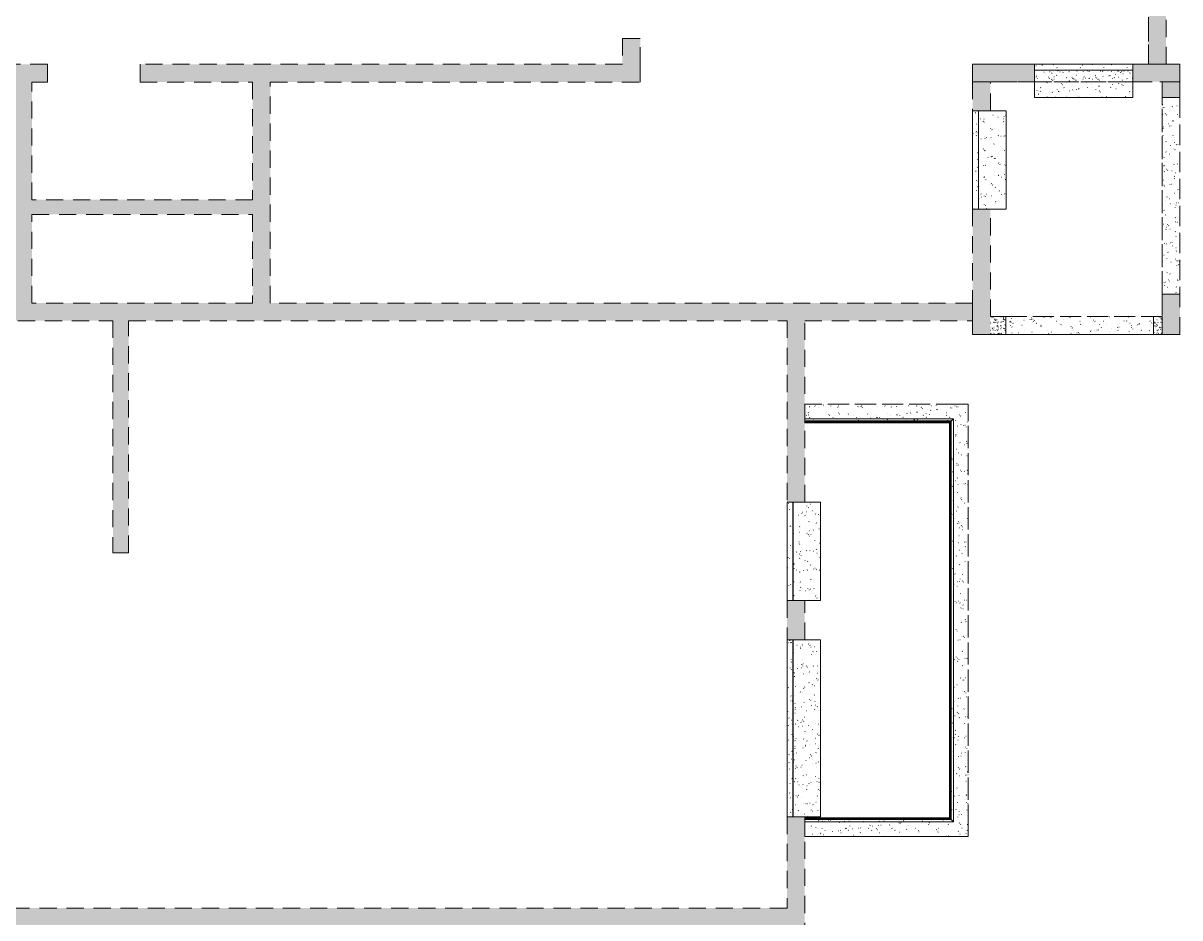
# Model space of a CAD drawing. Header units: metres. Extents: x 399 to 3028, y -427 to 863.
# Drawn here: x 569.55 to 581.31, y -398.82 to -389.72 of the extents above; entities that cross this region are included whole.
import ezdxf

# ---------------------------------------------------------------- set-up
doc = ezdxf.new("R2010")
doc.units = ezdxf.units.M
doc.linetypes.add('Caché', pattern=[0.265, 0.175, -0.09])
doc.layers.add('A-WALL', color=113, linetype='Continuous', lineweight=18)
doc.layers.add('A-WALL-PATT', color=111, linetype='Continuous', lineweight=18)
pattern_1 = [(37.5, (117.709333, -43.356), (-0.0020069574, 0.055181266), [0.004, -0.04, 0.004, -0.045, -0.046]), (37.5, (117.709333, -43.356), (-0.0020069574, 0.055181266), [-0.092, 0.004, -0.043]), (7.5, (117.70933, -43.356), (0.0509497245, 0.080337573), [0.004, -0.02, 0.004, -0.035, -0.015]), (7.5, (117.70933, -43.356), (0.0509497245, 0.080337573), [-0.063, 0.004, -0.011]), (327.5, (117.674333, -43.356), (0.0890447396, 0.0001853188), [0.004, -0.011, 0.004, -0.048, -0.067]), (327.5, (117.674333, -43.356), (0.0890447396, 0.0001853188), [-0.066, 0.004, -0.063]), (317.5, (117.67433, -43.356), (0.085935203, 0.025693205), [0.004, -0.003, 0.004, -0.03, -0.039]), (317.5, (117.67433, -43.356), (0.085935203, 0.025693205), [-0.041, 0.004, -0.035])]
pattern_2 = [(37.5, (117.70933, -43.356), (-0.004214223, 0.14676253), [0.003, -0.112, 0.003, -0.126, -0.124]), (37.5, (117.70933, -43.356), (-0.004214223, 0.14676253), [-0.245, 0.003, -0.12]), (7.5, (117.70933, -43.356), (0.135030934, 0.215468436), [0.003, -0.059, 0.003, -0.101, -0.04]), (7.5, (117.70933, -43.356), (0.135030934, 0.215468436), [-0.167, 0.003, -0.037]), (327.5, (117.61533, -43.356), (0.23745264, 0.000494183), [0.003, -0.035, 0.003, -0.134, -0.179]), (327.5, (117.61533, -43.356), (0.23745264, 0.000494183), [-0.175, 0.003, -0.176]), (317.5, (117.61533, -43.356), (0.22924279, 0.06663139), [0.003, -0.016, 0.003, -0.087, -0.103]), (317.5, (117.61533, -43.356), (0.22924279, 0.06663139), [-0.109, 0.003, -0.1])]
pattern_3 = [(37.61, (121.35033, -43.356), (-0.004495979, 0.14675417), [0.003, -0.112, 0.003, -0.126, -0.124]), (37.61, (121.35033, -43.356), (-0.004495979, 0.14675417), [-0.245, 0.003, -0.12]), (7.529, (121.35033, -43.356), (0.13393048, 0.215405726), [0.003, -0.059, 0.003, -0.101, -0.04]), (7.529, (121.35033, -43.356), (0.13393048, 0.215405726), [-0.166, 0.003, -0.037]), (327.397, (121.25733, -43.356), (0.23661072, 0.000606132), [0.003, -0.035, 0.003, -0.133, -0.179]), (327.397, (121.25733, -43.356), (0.23661072, 0.000606132), [-0.175, 0.003, -0.175]), (317.387, (121.25733, -43.356), (0.228637815, 0.06685619), [0.003, -0.016, 0.003, -0.086, -0.103]), (317.387, (121.25733, -43.356), (0.228637815, 0.06685619), [-0.109, 0.003, -0.099])]

# ---------------------------------------------------------------- blocks, each defined once
blk = doc.blocks.new('FP_22-Plan VES _PB _2_')
at = {"layer": 'A-WALL', "color": 94}
for p, q in [((424.46, -390.213), (424.46, -390.213)), ((424.46, -390.213), (424.461, -390.213)), ((424.461, -390.213), (424.461, -390.212)), ((424.461, -390.212), (424.462, -390.212)), ((424.462, -390.212), (424.462, -390.212)), ((424.501, -390.207), (424.501, -390.208)), ((424.501, -390.208), (424.502, -390.208)), ((424.502, -390.208), (424.503, -390.208)), ((424.503, -390.208), (424.503, -390.208)), ((424.503, -390.208), (424.504, -390.208)), ((424.54, -390.204), (424.541, -390.204)), ((424.541, -390.204), (424.541, -390.204)), ((424.541, -390.204), (424.542, -390.204)), ((424.542, -390.204), (424.542, -390.204)), ((424.542, -390.204), (424.543, -390.204)), ((424.655, -390.214), (424.655, -390.213)), ((424.655, -390.213), (424.656, -390.213)), ((424.656, -390.213), (424.656, -390.213)), ((424.656, -390.213), (424.657, -390.213)), ((424.657, -390.213), (424.657, -390.212)), ((424.738, -390.207), (424.739, -390.207)), ((424.739, -390.207), (424.739, -390.208)), ((424.739, -390.208), (424.74, -390.208)), ((424.74, -390.208), (424.74, -390.208)), ((424.74, -390.208), (424.741, -390.208)), ((424.845, -390.205), (424.846, -390.205)), ((424.846, -390.205), (424.846, -390.205)), ((424.846, -390.205), (424.847, -390.205)), ((424.847, -390.205), (424.847, -390.205)), ((424.847, -390.205), (424.848, -390.205)), ((424.859, -390.211), (424.86, -390.211)), ((424.86, -390.209), (424.861, -390.209)), ((424.86, -390.211), (424.86, -390.212)), ((424.86, -390.212), (424.861, -390.212)), ((424.861, -390.209), (424.862, -390.208)), ((424.861, -390.209), (424.861, -390.209)), ((424.861, -390.212), (424.861, -390.212)), ((424.861, -390.212), (424.862, -390.212)), ((424.862, -390.208), (424.862, -390.208)), ((424.862, -390.208), (424.863, -390.208)), ((424.975, -390.207), (424.976, -390.207)), ((424.976, -390.207), (424.977, -390.207)), ((424.977, -390.207), (424.977, -390.207)), ((424.977, -390.207), (424.978, -390.208)), ((424.978, -390.208), (424.978, -390.208)), ((425.05, -390.212), (425.052, -390.212)), ((425.052, -390.212), (425.053, -390.212)), ((425.06, -390.208), (425.06, -390.207)), ((425.06, -390.207), (425.061, -390.207)), ((425.061, -390.207), (425.061, -390.207)), ((425.061, -390.207), (425.062, -390.207)), ((425.062, -390.207), (425.062, -390.207)), ((425.09, -390.209), (425.091, -390.209)), ((425.091, -390.209), (425.093, -390.209)), ((425.151, -390.205), (425.153, -390.205)), ((425.153, -390.205), (425.155, -390.205)), ((425.154, -390.208), (425.155, -390.208)), ((425.155, -390.208), (425.155, -390.208)), ((425.155, -390.208), (425.156, -390.208)), ((425.156, -390.208), (425.156, -390.208)), ((425.156, -390.208), (425.157, -390.209)), ((425.213, -390.207), (425.213, -390.207)), ((425.213, -390.207), (425.214, -390.207)), ((425.214, -390.207), (425.214, -390.207)), ((425.214, -390.207), (425.215, -390.207)), ((425.215, -390.207), (425.216, -390.208)), ((425.255, -390.208), (425.255, -390.208)), ((425.255, -390.208), (425.256, -390.208)), ((425.256, -390.208), (425.257, -390.207)), ((425.256, -390.208), (425.256, -390.208)), ((425.257, -390.207), (425.257, -390.207))]:
    blk.add_line(p, q, dxfattribs=at)
blk = doc.blocks.new('FP_21-Plan VES _PB _2_')
at = {"layer": 'A-WALL'}
blk.add_line((425.306, -390.196), (424.306, -390.196), dxfattribs=at)
at = {"layer": 'A-WALL', "color": 94}
blk.add_blockref('FP_22-Plan VES _PB _2_', (0, 0), dxfattribs=at)
blk = doc.blocks.new('FP_24-Plan VES _PB _2_')
at = {"layer": 'A-WALL', "color": 94}
for p, q in [((423.744, -391.05), (423.744, -391.05)), ((423.744, -391.05), (423.744, -391.051)), ((423.744, -391.051), (423.744, -391.051)), ((423.744, -391.051), (423.744, -391.051)), ((423.744, -391.051), (423.744, -391.052)), ((423.744, -391.381), (423.744, -391.381)), ((423.744, -391.381), (423.745, -391.381)), ((423.744, -391.506), (423.744, -391.506)), ((423.744, -391.506), (423.744, -391.506)), ((423.744, -391.506), (423.744, -391.507)), ((423.744, -391.507), (423.744, -391.507)), ((423.744, -391.507), (423.744, -391.507))]:
    blk.add_line(p, q, dxfattribs=at)
blk = doc.blocks.new('FP_23-Plan VES _PB _2_')
at = {"layer": 'A-WALL'}
blk.add_line((423.737, -390.609), (423.737, -391.609), dxfattribs=at)
at = {"layer": 'A-WALL', "color": 94}
blk.add_blockref('FP_24-Plan VES _PB _2_', (0, 0), dxfattribs=at)
blk = doc.blocks.new('FP_40-Plan VES _PB _2_')
at = {"layer": 'A-WALL', "color": 94}
for p, q in [((421.854, -396.121), (421.855, -396.122)), ((421.855, -396.122), (421.855, -396.122)), ((421.855, -396.122), (421.855, -396.123)), ((421.855, -396.123), (421.855, -396.123)), ((421.855, -396.123), (421.855, -396.124)), ((421.86, -396.321), (421.861, -396.323)), ((421.861, -396.323), (421.861, -396.324)), ((421.865, -396.326), (421.866, -396.327)), ((421.866, -396.327), (421.866, -396.327)), ((421.866, -396.327), (421.867, -396.328)), ((421.866, -396.36), (421.866, -396.362)), ((421.866, -396.362), (421.866, -396.364)), ((421.867, -396.328), (421.867, -396.328)), ((421.867, -396.328), (421.867, -396.329)), ((421.853, -396.526), (421.853, -396.526)), ((421.853, -396.526), (421.853, -396.527)), ((421.856, -396.836), (421.855, -396.836)), ((421.855, -396.836), (421.855, -396.837)), ((421.855, -396.837), (421.855, -396.837)), ((421.855, -396.837), (421.855, -396.838)), ((421.856, -396.835), (421.856, -396.836)), ((421.856, -396.973), (421.856, -396.974)), ((421.856, -396.974), (421.856, -396.974)), ((421.856, -396.974), (421.856, -396.975)), ((421.856, -396.975), (421.856, -396.976)), ((421.856, -396.976), (421.856, -396.976)), ((421.856, -397.157), (421.855, -397.157)), ((421.856, -397.155), (421.856, -397.155)), ((421.856, -397.155), (421.856, -397.156)), ((421.856, -397.156), (421.856, -397.156)), ((421.856, -397.156), (421.856, -397.157)), ((421.864, -397.141), (421.863, -397.141)), ((421.863, -397.141), (421.863, -397.142)), ((421.863, -397.142), (421.863, -397.142)), ((421.864, -397.14), (421.864, -397.14)), ((421.864, -397.14), (421.864, -397.141)), ((421.865, -397.211), (421.864, -397.211)), ((421.864, -397.211), (421.864, -397.212)), ((421.864, -397.212), (421.864, -397.213)), ((421.864, -397.213), (421.864, -397.213)), ((421.865, -397.21), (421.865, -397.211)), ((421.854, -397.315), (421.854, -397.317)), ((421.854, -397.317), (421.854, -397.319)), ((421.857, -397.231), (421.857, -397.231)), ((421.857, -397.231), (421.857, -397.232)), ((421.857, -397.232), (421.858, -397.232)), ((421.858, -397.232), (421.858, -397.233)), ((421.858, -397.233), (421.858, -397.233)), ((421.864, -397.418), (421.864, -397.42)), ((421.864, -397.42), (421.864, -397.421)), ((421.866, -397.43), (421.866, -397.43)), ((421.866, -397.43), (421.867, -397.431)), ((421.867, -397.431), (421.867, -397.431)), ((421.867, -397.431), (421.867, -397.432)), ((421.867, -397.432), (421.868, -397.432))]:
    blk.add_line(p, q, dxfattribs=at)
blk = doc.blocks.new('FP_39-Plan VES _PB _2_')
at = {"layer": 'A-WALL'}
blk.add_line((421.851, -395.99), (421.851, -397.79), dxfattribs=at)
at = {"layer": 'A-WALL', "color": 94}
blk.add_blockref('FP_40-Plan VES _PB _2_', (0, 0), dxfattribs=at)
blk = doc.blocks.new('FP_42-Plan VES _PB _2_')
at = {"layer": 'A-WALL', "color": 94}
for p, q in [((421.856, -394.91), (421.855, -394.911)), ((421.855, -394.911), (421.855, -394.911)), ((421.855, -394.911), (421.855, -394.912)), ((421.856, -394.909), (421.856, -394.91)), ((421.856, -394.91), (421.856, -394.91)), ((421.856, -395.022), (421.856, -395.022)), ((421.856, -395.022), (421.856, -395.023)), ((421.856, -395.023), (421.856, -395.023)), ((421.856, -395.023), (421.856, -395.024)), ((421.856, -395.024), (421.857, -395.024)), ((421.855, -395.163), (421.854, -395.163)), ((421.854, -395.163), (421.854, -395.164)), ((421.854, -395.164), (421.854, -395.164)), ((421.854, -395.164), (421.854, -395.165)), ((421.855, -395.162), (421.855, -395.163)), ((421.857, -395.224), (421.858, -395.225)), ((421.858, -395.225), (421.858, -395.227)), ((421.861, -395.221), (421.86, -395.221)), ((421.861, -395.216), (421.861, -395.217)), ((421.861, -395.217), (421.862, -395.217)), ((421.862, -395.219), (421.861, -395.22)), ((421.861, -395.22), (421.861, -395.22)), ((421.861, -395.22), (421.861, -395.221)), ((421.862, -395.217), (421.862, -395.218)), ((421.862, -395.218), (421.862, -395.219)), ((421.862, -395.219), (421.863, -395.219)), ((421.862, -395.219), (421.862, -395.219)), ((421.862, -395.263), (421.863, -395.265)), ((421.863, -395.265), (421.863, -395.266)), ((421.853, -395.432), (421.853, -395.433)), ((421.853, -395.433), (421.853, -395.433)), ((421.853, -395.433), (421.853, -395.434)), ((421.853, -395.434), (421.853, -395.435)), ((421.853, -395.435), (421.853, -395.435)), ((421.862, -395.4), (421.861, -395.4)), ((421.861, -395.4), (421.861, -395.401)), ((421.861, -395.401), (421.861, -395.401)), ((421.861, -395.401), (421.861, -395.402)), ((421.862, -395.399), (421.862, -395.4)), ((421.862, -395.54), (421.861, -395.541)), ((421.863, -395.538), (421.862, -395.539)), ((421.862, -395.539), (421.862, -395.539)), ((421.862, -395.539), (421.862, -395.54)), ((421.863, -395.538), (421.863, -395.538))]:
    blk.add_line(p, q, dxfattribs=at)
blk = doc.blocks.new('FP_41-Plan VES _PB _2_')
at = {"layer": 'A-WALL'}
blk.add_line((421.851, -394.59), (421.851, -395.59), dxfattribs=at)
at = {"layer": 'A-WALL', "color": 94}
blk.add_blockref('FP_42-Plan VES _PB _2_', (0, 0), dxfattribs=at)

msp = doc.modelspace()

# ---------------------------------------------------------------- hatches: boundary and pattern name
at = {"layer": 'A-WALL', "linetype": 'Caché'}
h = msp.add_hatch(dxfattribs=at)
h.set_pattern_fill('FP_14', color=94, style=0, pattern_type=2)
h.set_pattern_definition(pattern_2)
h.paths.add_polyline_path([(579.8283, -390.3156), (579.8283, -390.1356), (580.8283, -390.1356), (580.8283, -390.3156)])
at = {"layer": 'A-WALL'}
h = msp.add_hatch(dxfattribs=at)
h.set_pattern_fill('FP_14', color=94, style=0, pattern_type=2)
h.set_pattern_definition(pattern_2)
h.paths.add_polyline_path([(580.8283, -390.1956), (579.8283, -390.1956), (579.8283, -390.1356), (580.8283, -390.1356)])
h = msp.add_hatch(dxfattribs=at)
h.set_pattern_fill('FP_46', color=94, style=0, pattern_type=2)
h.set_pattern_definition([(37.39, (117.70933, -46.105), (-0.004726972, 0.146163113), [0.003, -0.112, 0.003, -0.126, -0.124]), (37.39, (117.70933, -46.105), (-0.004726972, 0.146163113), [-0.245, 0.003, -0.12]), (7.471, (117.70933, -46.105), (0.13527, 0.21440855), [0.003, -0.059, 0.003, -0.101, -0.04]), (7.471, (117.70933, -46.105), (0.13527, 0.21440855), [-0.167, 0.003, -0.037]), (327.603, (117.61533, -46.105), (0.237451367, 0.000921048), [0.003, -0.035, 0.003, -0.134, -0.179]), (327.603, (117.61533, -46.105), (0.237451367, 0.000921048), [-0.175, 0.003, -0.176]), (317.613, (117.61533, -46.105), (0.229110934, 0.06708338), [0.003, -0.016, 0.003, -0.086, -0.103]), (317.613, (117.61533, -46.105), (0.229110934, 0.06708338), [-0.109, 0.003, -0.099])])
h.paths.add_polyline_path([(580.8283, -390.4756), (579.8283, -390.4756), (579.8283, -390.2138), (580.8283, -390.2138)])
at = {"layer": 'A-WALL', "linetype": 'Caché'}
h = msp.add_hatch(dxfattribs=at)
h.set_pattern_fill('FP_14', color=94, style=0, pattern_type=2)
h.set_pattern_definition(pattern_2)
h.paths.add_polyline_path([(581.306, -390.4759), (581.306, -392.4759), (581.126, -392.4759), (581.126, -390.4759)])
at = {"layer": 'A-WALL'}
h = msp.add_hatch(dxfattribs=at)
h.set_pattern_fill('FP_14', color=94, style=0, pattern_type=2)
h.set_pattern_definition(pattern_2)
h.paths.add_polyline_path([(579.1993, -391.6092), (579.1993, -390.6092), (579.2593, -390.6092), (579.2593, -391.6092)])
h = msp.add_hatch(dxfattribs=at)
h.set_pattern_fill('FP_47', color=94, style=0, pattern_type=2)
h.set_pattern_definition([(37.61, (121.36533, -43.356), (-0.004495979, 0.14675417), [0.003, -0.112, 0.003, -0.126, -0.124]), (37.61, (121.36533, -43.356), (-0.004495979, 0.14675417), [-0.245, 0.003, -0.12]), (7.529, (121.36533, -43.356), (0.13393048, 0.215405726), [0.003, -0.059, 0.003, -0.101, -0.04]), (7.529, (121.36533, -43.356), (0.13393048, 0.215405726), [-0.166, 0.003, -0.037]), (327.397, (121.27233, -43.356), (0.23661072, 0.000606132), [0.003, -0.035, 0.003, -0.133, -0.179]), (327.397, (121.27233, -43.356), (0.23661072, 0.000606132), [-0.175, 0.003, -0.175]), (317.387, (121.27233, -43.356), (0.228637815, 0.06685619), [0.003, -0.016, 0.003, -0.086, -0.103]), (317.387, (121.27233, -43.356), (0.228637815, 0.06685619), [-0.109, 0.003, -0.099])])
h.paths.add_polyline_path([(579.2776, -391.6092), (579.2776, -390.6092), (579.5393, -390.6092), (579.5393, -391.6092)])
at = {"layer": 'A-WALL', "linetype": 'Caché'}
h = msp.add_hatch(dxfattribs=at)
h.set_pattern_fill('FP_14', color=94, style=0, pattern_type=2)
h.set_pattern_definition(pattern_2)
h.paths.add_polyline_path([(579.5376, -392.7032), (581.0376, -392.7032), (581.0376, -392.8832), (579.5376, -392.8832)])
h = msp.add_hatch(dxfattribs=at)
h.set_pattern_fill('FP_14', color=94, style=0, pattern_type=2)
h.set_pattern_definition(pattern_2)
h.paths.add_polyline_path([(579.0033, -393.5915), (579.0034, -393.7415), (577.493, -393.7415), (577.493, -393.5915)])
h = msp.add_hatch(dxfattribs=at)
h.set_pattern_fill('FP_14', color=94, style=0, pattern_type=2)
h.set_pattern_definition(pattern_2)
h.paths.add_polyline_path([(579.1535, -397.8398), (579.0035, -397.8398), (579.0034, -393.7415), (579.0033, -393.5915), (579.1533, -393.5915)])
at = {"layer": 'A-WALL'}
h = msp.add_hatch(dxfattribs=at)
h.set_pattern_fill('FP_56', color=94, style=0, pattern_type=2)
h.set_pattern_definition([(37.362, (117.70933, -46.834), (-0.004655543, 0.146165406), [0.003, -0.112, 0.003, -0.126, -0.124]), (37.362, (117.70933, -46.834), (-0.004655543, 0.146165406), [-0.245, 0.003, -0.12]), (7.463, (117.70933, -46.834), (0.135299935, 0.21438966), [0.003, -0.059, 0.003, -0.101, -0.04]), (7.463, (117.70933, -46.834), (0.135299935, 0.21438966), [-0.167, 0.003, -0.037]), (327.629, (117.61533, -46.834), (0.236915525, 0.0001842), [0.003, -0.035, 0.003, -0.134, -0.179]), (327.629, (117.61533, -46.834), (0.236915525, 0.0001842), [-0.175, 0.003, -0.175]), (317.642, (117.61533, -46.834), (0.22907695, 0.067199334), [0.003, -0.016, 0.003, -0.086, -0.103]), (317.642, (117.61533, -46.834), (0.22907695, 0.067199334), [-0.109, 0.003, -0.099])])
h.paths.add_polyline_path([(578.9634, -393.7815), (577.493, -393.7815), (577.493, -393.7415), (579.0034, -393.7415)])
h = msp.add_hatch(dxfattribs=at)
h.set_pattern_fill('FP_51', color=94, style=0, pattern_type=2)
h.set_pattern_definition([(37.638, (122.26733, -43.356), (-0.004567696, 0.146751955), [0.003, -0.112, 0.003, -0.126, -0.123]), (37.638, (122.26733, -43.356), (-0.004567696, 0.146751955), [-0.245, 0.003, -0.12]), (7.537, (122.26733, -43.356), (0.1339004, 0.215424424), [0.003, -0.059, 0.003, -0.101, -0.04]), (7.537, (122.26733, -43.356), (0.1339004, 0.215424424), [-0.166, 0.003, -0.036]), (327.371, (122.17433, -43.356), (0.23661097, 0.00049876), [0.003, -0.035, 0.003, -0.133, -0.178]), (327.371, (122.17433, -43.356), (0.23661097, 0.00049876), [-0.175, 0.003, -0.175]), (317.358, (122.17433, -43.356), (0.22793602, 0.06741787), [0.003, -0.016, 0.003, -0.086, -0.103]), (317.358, (122.17433, -43.356), (0.22793602, 0.06741787), [-0.109, 0.003, -0.099])])
h.paths.add_polyline_path([(578.9635, -397.7998), (578.9634, -393.7815), (579.0034, -393.7415), (579.0035, -397.8398)])
h = msp.add_hatch(dxfattribs=at)
h.set_pattern_fill('FP_14', color=94, style=0, pattern_type=2)
h.set_pattern_definition(pattern_2)
h.paths.add_polyline_path([(577.373, -394.5896), (577.373, -395.5896), (577.313, -395.5896), (577.313, -394.5896)])
h = msp.add_hatch(dxfattribs=at)
h.set_pattern_fill('FP_49', color=94, style=0, pattern_type=2)
h.set_pattern_definition(pattern_3)
h.paths.add_polyline_path([(577.653, -394.5896), (577.653, -395.5896), (577.3912, -395.5896), (577.3912, -394.5896)])
h = msp.add_hatch(dxfattribs=at)
h.set_pattern_fill('FP_14', color=94, style=0, pattern_type=2)
h.set_pattern_definition(pattern_2)
h.paths.add_polyline_path([(577.373, -395.9896), (577.3731, -397.7896), (577.3131, -397.7896), (577.313, -395.9896)])
h = msp.add_hatch(dxfattribs=at)
h.set_pattern_fill('FP_49', color=94, style=0, pattern_type=2)
h.set_pattern_definition(pattern_3)
h.paths.add_polyline_path([(577.653, -395.9896), (577.6531, -397.7896), (577.3913, -397.7896), (577.3912, -395.9896)])
h = msp.add_hatch(dxfattribs=at)
h.set_pattern_fill('FP_55', color=94, style=0, pattern_type=2)
h.set_pattern_definition([(37.362, (117.70933, -46.857), (-0.004655543, 0.146165406), [0.003, -0.112, 0.003, -0.126, -0.124]), (37.362, (117.70933, -46.857), (-0.004655543, 0.146165406), [-0.245, 0.003, -0.12]), (7.463, (117.70933, -46.857), (0.135299935, 0.21438966), [0.003, -0.059, 0.003, -0.101, -0.04]), (7.463, (117.70933, -46.857), (0.135299935, 0.21438966), [-0.167, 0.003, -0.037]), (327.629, (117.61633, -46.857), (0.236915525, 0.0001842), [0.003, -0.035, 0.003, -0.134, -0.179]), (327.629, (117.61633, -46.857), (0.236915525, 0.0001842), [-0.175, 0.003, -0.175]), (317.642, (117.61633, -46.857), (0.22907695, 0.067199334), [0.003, -0.016, 0.003, -0.086, -0.103]), (317.642, (117.61633, -46.857), (0.22907695, 0.067199334), [-0.109, 0.003, -0.099])])
h.paths.add_polyline_path([(577.4931, -397.7998), (578.9635, -397.7998), (579.0035, -397.8398), (577.4931, -397.8398)])
at = {"layer": 'A-WALL', "linetype": 'Caché'}
h = msp.add_hatch(dxfattribs=at)
h.set_pattern_fill('FP_14', color=94, style=0, pattern_type=2)
h.set_pattern_definition(pattern_2)
h.paths.add_polyline_path([(577.4931, -397.9898), (577.4931, -397.8398), (579.0035, -397.8398), (579.1535, -397.8398), (579.1536, -397.9898)])
at = {"layer": 'A-WALL-PATT'}
h = msp.add_hatch(dxfattribs=at)
h.set_pattern_fill('FP_13', color=94, style=0, pattern_type=2)
h.set_pattern_definition(pattern_1)
h.paths.add_polyline_path([(581.1661, -384.7379), (580.9861, -384.7379), (580.986, -383.4305), (581.166, -383.4231)])
h.paths.add_polyline_path([(581.1661, -387.7296), (580.9861, -387.7296), (580.9861, -387.5346), (580.9861, -385.6379), (581.1661, -385.6379)])
h.paths.add_polyline_path([(581.1661, -390.1356), (580.9861, -390.1356), (580.9861, -388.6296), (581.1661, -388.6296)])
h = msp.add_hatch(dxfattribs=at)
h.set_pattern_fill('FP_13', color=94, style=0, pattern_type=2)
h.set_pattern_definition(pattern_1)
h.paths.add_polyline_path([(575.8197, -388.9346), (575.6397, -388.9346), (575.6397, -388.8351), (575.6397, -388.6551), (575.6397, -387.5347), (575.8197, -387.5347), (575.8197, -387.7347)])
h.paths.add_polyline_path([(575.8197, -390.1376), (575.6397, -390.1376), (575.6397, -389.8746), (575.8197, -389.8746)])
h = msp.add_hatch(dxfattribs=at)
h.set_pattern_fill('FP_13', color=94, style=0, pattern_type=2)
h.set_pattern_definition(pattern_1)
h.paths.add_polyline_path([(570.7349, -390.3176), (570.7349, -390.1376), (575.6397, -390.1376), (575.8197, -390.1376), (575.8197, -390.3176), (572.0596, -390.3176), (571.8796, -390.3176)])
h.paths.add_polyline_path([(569.4568, -390.3176), (569.4568, -390.1376), (569.7949, -390.1376), (569.7949, -390.3176), (569.6368, -390.3176)])
h = msp.add_hatch(dxfattribs=at)
h.set_pattern_fill('FP_13', color=94, style=0, pattern_type=2)
h.set_pattern_definition(pattern_1)
h.paths.add_polyline_path([(579.8283, -390.1356), (579.8283, -390.3156), (579.3793, -390.3155), (579.1993, -390.3155), (579.1993, -390.1355)])
h.paths.add_polyline_path([(581.306, -390.1356), (581.306, -390.3156), (581.126, -390.3156), (580.8283, -390.3156), (580.8283, -390.1356), (580.9861, -390.1356), (581.1661, -390.1356)])
h = msp.add_hatch(dxfattribs=at)
h.set_pattern_fill('FP_13', color=94, style=0, pattern_type=2)
h.set_pattern_definition(pattern_1)
h.paths.add_polyline_path([(569.4568, -390.3176), (569.6368, -390.3176), (569.6368, -391.5144), (569.6368, -391.6644), (569.6369, -392.5645), (569.4569, -392.5645), (569.4568, -390.6645), (569.4568, -390.4845)])
h = msp.add_hatch(dxfattribs=at)
h.set_pattern_fill('FP_13', color=94, style=0, pattern_type=2)
h.set_pattern_definition(pattern_1)
h.paths.add_polyline_path([(572.0596, -392.5645), (571.8796, -392.5645), (571.8796, -391.6644), (571.8796, -391.5144), (571.8796, -390.3176), (572.0596, -390.3176)])
h = msp.add_hatch(dxfattribs=at)
h.set_pattern_fill('FP_13', color=94, style=0, pattern_type=2)
h.set_pattern_definition(pattern_1)
h.paths.add_polyline_path([(579.3793, -390.6092), (579.1993, -390.6092), (579.1993, -390.3155), (579.3793, -390.3155)])
h.paths.add_polyline_path([(579.3793, -392.8832), (579.1993, -392.8832), (579.1993, -392.7445), (579.1993, -392.5645), (579.1993, -391.6092), (579.3793, -391.6092), (579.3793, -392.7032)])
h = msp.add_hatch(dxfattribs=at)
h.set_pattern_fill('FP_13', color=94, style=0, pattern_type=2)
h.set_pattern_definition(pattern_1)
h.paths.add_polyline_path([(581.306, -390.4759), (581.126, -390.4759), (581.126, -390.3156), (581.306, -390.3156)])
h.paths.add_polyline_path([(581.3061, -392.8832), (581.1261, -392.8832), (581.1261, -392.7032), (581.126, -392.4759), (581.306, -392.4759)])
h = msp.add_hatch(dxfattribs=at)
h.set_pattern_fill('FP_13', color=94, style=0, pattern_type=2)
h.set_pattern_definition(pattern_1)
h.paths.add_polyline_path([(571.8796, -391.5144), (571.8796, -391.6644), (569.6368, -391.6644), (569.6368, -391.5144)])
h = msp.add_hatch(dxfattribs=at)
h.set_pattern_fill('FP_13', color=94, style=0, pattern_type=2)
h.set_pattern_definition(pattern_1)
h.paths.add_polyline_path([(562.6868, -392.7445), (562.6868, -392.5645), (567.6221, -392.5645), (567.8021, -392.5645), (569.4569, -392.5645), (569.6369, -392.5645), (571.8796, -392.5645), (572.0596, -392.5645), (579.1993, -392.5645), (579.1993, -392.7445), (577.493, -392.7445), (577.313, -392.7445), (570.619, -392.7445), (570.459, -392.7445), (566.193, -392.7445), (566.013, -392.7445)])
h = msp.add_hatch(dxfattribs=at)
h.set_pattern_fill('FP_13', color=94, style=0, pattern_type=2)
h.set_pattern_definition(pattern_1)
h.paths.add_polyline_path([(570.619, -395.1033), (570.459, -395.1033), (570.459, -392.7445), (570.619, -392.7445)])
h = msp.add_hatch(dxfattribs=at)
h.set_pattern_fill('FP_13', color=94, style=0, pattern_type=2)
h.set_pattern_definition(pattern_1)
h.paths.add_polyline_path([(577.3133, -415.0805), (577.4933, -415.0805), (577.4934, -417.9999), (577.3134, -417.985), (577.3133, -417.8044)])
h.paths.add_polyline_path([(577.3133, -413.7455), (577.4933, -413.7455), (577.4933, -414.0805), (577.3133, -414.0805)])
h.paths.add_polyline_path([(577.3132, -409.0294), (577.4932, -409.0294), (577.4933, -411.9455), (577.3133, -411.9455), (577.3132, -411.0196), (577.3132, -410.8196)])
h.paths.add_polyline_path([(577.3132, -407.6944), (577.4932, -407.6944), (577.4932, -408.0294), (577.3132, -408.0294)])
h.paths.add_polyline_path([(577.3131, -403.8422), (577.4931, -403.8422), (577.4932, -405.8944), (577.3132, -405.8944), (577.3132, -404.9683), (577.3132, -404.7683)])
h.paths.add_polyline_path([(577.3131, -400.8669), (577.4931, -400.8669), (577.4931, -402.0422), (577.3131, -402.0422)])
h.paths.add_polyline_path([(577.3131, -397.7896), (577.4931, -397.7896), (577.4931, -399.8669), (577.3131, -399.8669), (577.3131, -398.9161), (577.3131, -398.7161)])
h.paths.add_polyline_path([(577.313, -395.5896), (577.493, -395.5896), (577.493, -395.9896), (577.313, -395.9896)])
h.paths.add_polyline_path([(577.313, -392.7445), (577.493, -392.7445), (577.493, -394.5896), (577.313, -394.5896)])
h = msp.add_hatch(dxfattribs=at)
h.set_pattern_fill('FP_13', color=94, style=0, pattern_type=2)
h.set_pattern_definition(pattern_1)
h.paths.add_polyline_path([(581.0376, -392.8832), (581.0376, -392.7032), (581.1261, -392.7032), (581.1261, -392.8832)])
h.paths.add_polyline_path([(579.3793, -392.8832), (579.3793, -392.7032), (579.5376, -392.7032), (579.5376, -392.8832)])
h = msp.add_hatch(dxfattribs=at)
h.set_pattern_fill('FP_13', color=94, style=0, pattern_type=2)
h.set_pattern_definition(pattern_1)
h.paths.add_polyline_path([(577.3131, -398.7161), (577.3131, -398.9161), (570.619, -398.9162), (570.459, -398.9162), (566.1931, -398.9163), (566.1931, -398.7163)])

# ---------------------------------------------------------------- linework, layer by layer
at = {"layer": 'A-WALL', "color": 94, "linetype": 'Caché'}
for p, q in [((581.1661, -390.1356), (581.166, -383.4231)), ((580.9861, -387.7346), (580.9861, -390.1356)), ((580.9861, -388.6296), (580.9861, -390.1356)), ((581.1661, -390.1356), (581.1661, -388.6296)), ((575.8197, -389.8746), (575.6397, -389.8746)), ((575.6397, -389.8746), (575.6397, -390.1376)), ((575.6397, -389.8746), (575.8197, -389.8746)), ((575.6397, -389.8746), (575.6397, -389.8746)), ((575.6397, -389.8746), (575.6397, -390.1376)), ((575.8197, -390.1376), (575.8197, -389.8746)), ((575.8197, -390.1376), (575.8197, -389.8746)), ((575.8197, -389.8746), (575.8197, -389.8746)), ((569.7949, -390.1376), (569.4568, -390.1376)), ((569.7949, -390.1376), (569.4568, -390.1376)), ((569.7949, -390.3176), (569.7949, -390.1376)), ((569.7949, -390.1376), (569.7949, -390.3176)), ((569.7949, -390.1376), (569.7949, -390.1376)), ((575.6397, -390.1376), (570.7349, -390.1376)), ((570.7349, -390.1376), (570.7349, -390.3176)), ((570.7349, -390.3176), (570.7349, -390.1376)), ((575.6397, -390.1376), (570.7349, -390.1376)), ((570.7349, -390.1376), (570.7349, -390.1376)), ((575.6397, -390.1376), (575.6397, -390.1376)), ((575.8197, -390.3176), (575.8197, -390.1376)), ((575.8197, -390.1376), (575.8197, -390.3176)), ((579.8283, -390.1356), (579.1993, -390.1355)), ((579.1993, -390.1355), (579.1993, -390.3155)), ((581.306, -390.1356), (579.1993, -390.1355)), ((579.1993, -390.1355), (579.1993, -390.1355)), ((579.1993, -390.3155), (579.1993, -390.1355)), ((579.8283, -390.3156), (579.8283, -390.1356)), ((579.8283, -390.1356), (579.8283, -390.1356)), ((579.8283, -390.1356), (579.8283, -390.1356)), ((579.8283, -390.1356), (580.8283, -390.1356)), ((579.8283, -390.1356), (579.8283, -390.3156)), ((580.9861, -390.1356), (580.8283, -390.1356)), ((580.8283, -390.1356), (580.8283, -390.3156)), ((580.8283, -390.1356), (580.8283, -390.1356)), ((580.8283, -390.1356), (580.8283, -390.1356)), ((580.8283, -390.3156), (580.8283, -390.1356)), ((581.1661, -390.1356), (580.9861, -390.1356)), ((580.9861, -390.1356), (580.9861, -390.1356)), ((581.1661, -390.1356), (581.1661, -390.1356)), ((581.306, -390.1356), (581.1661, -390.1356)), ((581.306, -390.3156), (581.306, -390.1356)), ((581.306, -390.1356), (581.306, -390.1356)), ((581.306, -390.1356), (581.306, -390.3156)), ((569.6368, -390.3176), (569.7949, -390.3176)), ((569.6368, -390.3176), (569.7949, -390.3176)), ((569.6368, -391.5144), (569.6368, -390.3176)), ((569.6368, -390.3176), (569.6368, -390.3176)), ((569.6368, -391.5144), (569.6368, -390.3176)), ((569.7949, -390.3176), (569.7949, -390.3176)), ((570.7349, -390.3176), (571.8796, -390.3176)), ((570.7349, -390.3176), (570.7349, -390.3176)), ((570.7349, -390.3176), (571.8796, -390.3176)), ((571.8796, -390.3176), (571.8796, -391.5144)), ((571.8796, -390.3176), (571.8796, -390.3176)), ((571.8796, -390.3176), (571.8796, -391.5144)), ((572.0596, -390.3176), (575.8197, -390.3176)), ((572.0596, -390.3176), (575.8197, -390.3176)), ((572.0596, -392.5645), (572.0596, -390.3176)), ((572.0596, -392.5645), (572.0596, -390.3176)), ((572.0596, -390.3176), (572.0596, -390.3176)), ((575.8197, -390.3176), (575.8197, -390.3176)), ((579.1993, -390.3155), (581.306, -390.3156)), ((579.1993, -390.3155), (579.1993, -390.3155)), ((579.1993, -390.3155), (579.1993, -390.6092)), ((579.1993, -390.3155), (579.3793, -390.3155)), ((579.1993, -390.3155), (579.1993, -390.6092)), ((579.3793, -390.3155), (579.8283, -390.3156)), ((579.3793, -390.6092), (579.3793, -390.3155)), ((579.3793, -390.3155), (579.3793, -390.3155)), ((579.3793, -390.6092), (579.3793, -390.3155)), ((580.8283, -390.3156), (579.8283, -390.3156)), ((579.8283, -390.3156), (579.8283, -390.3156)), ((579.8283, -390.3156), (579.8283, -390.3156)), ((580.8283, -390.3156), (581.126, -390.3156)), ((580.8283, -390.3156), (580.8283, -390.3156)), ((580.8283, -390.3156), (580.8283, -390.3156)), ((581.126, -390.3156), (581.126, -390.4759)), ((581.126, -390.3156), (581.306, -390.3156)), ((581.126, -390.3156), (581.126, -390.3156)), ((581.126, -390.3156), (581.1261, -392.8832)), ((581.306, -390.3156), (581.306, -390.3156)), ((581.306, -390.4759), (581.306, -390.3156)), ((581.3061, -392.8832), (581.306, -390.3156)), ((581.126, -390.4759), (581.306, -390.4759)), ((581.126, -390.4759), (581.306, -390.4759)), ((581.126, -390.4759), (581.126, -390.4759)), ((581.126, -392.4759), (581.126, -390.4759)), ((581.306, -390.4759), (581.306, -390.4759)), ((581.306, -390.4759), (581.306, -392.4759)), ((579.1993, -390.6092), (579.3793, -390.6092)), ((579.3793, -390.6092), (579.1993, -390.6092)), ((579.1993, -390.6092), (579.1993, -390.6092)), ((579.3793, -390.6092), (579.3793, -390.6092)), ((571.8796, -391.5144), (569.6368, -391.5144)), ((571.8796, -391.5144), (569.6368, -391.5144)), ((569.6368, -391.5144), (569.6368, -391.5144)), ((571.8796, -391.5144), (571.8796, -391.5144)), ((569.6369, -392.5645), (569.6368, -391.6644)), ((569.6369, -392.5645), (569.6368, -391.6644)), ((569.6368, -391.6644), (571.8796, -391.6644)), ((569.6368, -391.6644), (569.6368, -391.6644)), ((569.6368, -391.6644), (571.8796, -391.6644)), ((571.8796, -391.6644), (571.8796, -392.5645)), ((571.8796, -391.6644), (571.8796, -392.5645)), ((571.8796, -391.6644), (571.8796, -391.6644)), ((579.3793, -391.6092), (579.1993, -391.6092)), ((579.1993, -391.6092), (579.1993, -392.5645)), ((579.1993, -391.6092), (579.3793, -391.6092)), ((579.1993, -391.6092), (579.1993, -391.6092)), ((579.1993, -391.6092), (579.1993, -392.8832)), ((579.3793, -392.7032), (579.3793, -391.6092)), ((579.3793, -392.7032), (579.3793, -391.6092)), ((579.3793, -391.6092), (579.3793, -391.6092)), ((581.306, -392.4759), (581.126, -392.4759)), ((581.126, -392.4759), (581.1261, -392.7032)), ((581.126, -392.4759), (581.306, -392.4759)), ((581.126, -392.4759), (581.126, -392.4759)), ((581.3061, -392.8832), (581.306, -392.4759)), ((581.306, -392.4759), (581.306, -392.4759)), ((571.8796, -392.5645), (569.6369, -392.5645)), ((571.8796, -392.5645), (569.6369, -392.5645)), ((569.6369, -392.5645), (569.6369, -392.5645)), ((571.8796, -392.5645), (571.8796, -392.5645)), ((579.1993, -392.5645), (572.0596, -392.5645)), ((579.1993, -392.5645), (572.0596, -392.5645)), ((572.0596, -392.5645), (572.0596, -392.5645)), ((579.1993, -392.5645), (579.1993, -392.7445)), ((579.1993, -392.5645), (579.1993, -392.5645)), ((566.193, -392.7445), (570.459, -392.7445)), ((566.193, -392.7445), (570.459, -392.7445)), ((570.459, -392.7445), (570.459, -395.1033)), ((570.459, -392.7445), (570.459, -395.1033)), ((570.459, -392.7445), (570.459, -392.7445)), ((570.619, -392.7445), (577.313, -392.7445)), ((570.619, -392.7445), (577.313, -392.7445)), ((570.619, -395.1033), (570.619, -392.7445)), ((570.619, -395.1033), (570.619, -392.7445)), ((570.619, -392.7445), (570.619, -392.7445)), ((577.313, -392.7445), (577.313, -394.5896)), ((577.313, -392.7445), (577.313, -392.7445)), ((577.313, -392.7445), (577.313, -394.5896)), ((577.493, -392.7445), (579.1993, -392.7445)), ((577.493, -392.7445), (579.1993, -392.7445)), ((577.493, -394.5896), (577.493, -392.7445)), ((577.493, -392.7445), (577.493, -392.7445)), ((577.493, -394.5896), (577.493, -392.7445)), ((579.1993, -392.7445), (579.1993, -392.7445)), ((579.1993, -392.7445), (579.1993, -392.8832)), ((579.5376, -392.7032), (579.3793, -392.7032)), ((581.1261, -392.7032), (579.3793, -392.7032)), ((579.3793, -392.7032), (579.3793, -392.7032)), ((579.5376, -392.8832), (579.5376, -392.7032)), ((579.5376, -392.8832), (579.5376, -392.7032)), ((579.5376, -392.7032), (579.5376, -392.7032)), ((579.5376, -392.7032), (581.0376, -392.7032)), ((581.1261, -392.7032), (581.0376, -392.7032)), ((581.0376, -392.7032), (581.0376, -392.8832)), ((581.0376, -392.8832), (581.0376, -392.7032)), ((581.0376, -392.7032), (581.0376, -392.7032)), ((581.1261, -392.7032), (581.1261, -392.8832)), ((581.1261, -392.7032), (581.1261, -392.7032)), ((579.1993, -392.8832), (579.3793, -392.8832)), ((579.3793, -392.8832), (579.1993, -392.8832)), ((579.1993, -392.8832), (579.1993, -392.8832)), ((579.3793, -392.8832), (579.5376, -392.8832)), ((579.3793, -392.8832), (581.1261, -392.8832)), ((579.5376, -392.8832), (579.5376, -392.8832)), ((581.0376, -392.8832), (579.5376, -392.8832)), ((581.0376, -392.8832), (581.1261, -392.8832)), ((581.0376, -392.8832), (581.0376, -392.8832)), ((581.1261, -392.8832), (581.3061, -392.8832)), ((581.3061, -392.8832), (581.1261, -392.8832)), ((581.1261, -392.8832), (581.1261, -392.8832)), ((581.3061, -392.8832), (581.3061, -392.8832)), ((579.0033, -393.5915), (577.493, -393.5915)), ((577.493, -393.5915), (577.493, -393.5915)), ((577.493, -393.5915), (579.0033, -393.5915)), ((577.493, -393.7415), (577.493, -393.5915)), ((577.493, -393.5915), (577.493, -393.7415)), ((579.0033, -393.5915), (579.1533, -393.5915)), ((579.1533, -393.5915), (579.0033, -393.5915)), ((579.1535, -397.8398), (579.1533, -393.5915)), ((579.1533, -393.5915), (579.1533, -393.5915)), ((579.1533, -393.5915), (579.1535, -397.8398)), ((577.493, -393.7415), (579.0034, -393.7415)), ((579.0034, -393.7415), (577.493, -393.7415)), ((577.493, -393.7415), (577.493, -393.7415)), ((577.493, -393.7415), (577.493, -393.7415)), ((579.0034, -393.7415), (579.0035, -397.8398)), ((579.0035, -397.8398), (579.0034, -393.7415)), ((579.0034, -393.7415), (579.0034, -393.7415)), ((579.0034, -393.7415), (579.0034, -393.7415)), ((577.313, -394.5896), (577.493, -394.5896)), ((577.313, -394.5896), (577.313, -394.5896)), ((577.493, -394.5896), (577.313, -394.5896)), ((577.493, -394.5896), (577.493, -394.5896)), ((570.459, -395.1033), (570.619, -395.1033)), ((570.619, -395.1033), (570.459, -395.1033)), ((570.459, -395.1033), (570.459, -395.1033)), ((570.619, -395.1033), (570.619, -395.1033)), ((577.313, -395.5896), (577.313, -395.9896)), ((577.493, -395.5896), (577.313, -395.5896)), ((577.313, -395.5896), (577.313, -395.5896)), ((577.313, -395.5896), (577.313, -395.9896)), ((577.313, -395.5896), (577.493, -395.5896)), ((577.493, -395.9896), (577.493, -395.5896)), ((577.493, -395.9896), (577.493, -395.5896)), ((577.493, -395.5896), (577.493, -395.5896)), ((577.313, -395.9896), (577.493, -395.9896)), ((577.313, -395.9896), (577.313, -395.9896)), ((577.493, -395.9896), (577.313, -395.9896)), ((577.493, -395.9896), (577.493, -395.9896)), ((577.3131, -397.7896), (577.3131, -398.7161)), ((577.4931, -397.7896), (577.3131, -397.7896)), ((577.3131, -397.7896), (577.3131, -397.7896)), ((577.3131, -397.7896), (577.3131, -398.7161)), ((577.3131, -397.7896), (577.4931, -397.7896)), ((577.4931, -399.8669), (577.4931, -397.7896)), ((577.4931, -399.8669), (577.4931, -397.7896)), ((577.4931, -397.7896), (577.4931, -397.7896)), ((579.0035, -397.8398), (577.4931, -397.8398)), ((577.4931, -397.8398), (577.4931, -397.8398)), ((577.4931, -397.8398), (577.4931, -397.8398)), ((577.4931, -397.8398), (579.0035, -397.8398)), ((577.4931, -397.9898), (577.4931, -397.8398)), ((577.4931, -397.8398), (577.4931, -397.9898)), ((579.0035, -397.8398), (579.0035, -397.8398)), ((579.0035, -397.8398), (579.0035, -397.8398)), ((579.1535, -397.8398), (579.1536, -397.9898)), ((579.1536, -397.9898), (579.1535, -397.8398)), ((577.4931, -397.9898), (579.1536, -397.9898)), ((579.1536, -397.9898), (577.4931, -397.9898)), ((577.4931, -397.9898), (577.4931, -397.9898)), ((579.1536, -397.9898), (579.1536, -397.9898)), ((577.3131, -398.7161), (566.1931, -398.7163)), ((577.3131, -398.7161), (566.1931, -398.7163)), ((577.3131, -398.7161), (577.3131, -398.7161))]:
    msp.add_line(p, q, dxfattribs=at)
at = {"layer": 'A-WALL'}
for p, q in [((579.8283, -390.1956), (579.8283, -390.1356)), ((579.8283, -390.1356), (579.8283, -390.1356)), ((579.8283, -390.1356), (579.8283, -390.4756)), ((579.8283, -390.1356), (580.8283, -390.1356)), ((579.8283, -390.1356), (580.8283, -390.1356)), ((580.8283, -390.4756), (580.8283, -390.1356)), ((580.8283, -390.1356), (580.8283, -390.1356)), ((580.8283, -390.1356), (580.8283, -390.1956)), ((579.8283, -390.2138), (579.8283, -390.1956)), ((579.8283, -390.1956), (579.8283, -390.1956)), ((579.8283, -390.1956), (580.8283, -390.1956)), ((579.8283, -390.4756), (579.8283, -390.2138)), ((580.8283, -390.1956), (580.8283, -390.1956)), ((580.8283, -390.1956), (580.8283, -390.2138)), ((580.8283, -390.2138), (580.8283, -390.4756)), ((579.8283, -390.4756), (579.8283, -390.4756)), ((580.8283, -390.4756), (579.8283, -390.4756)), ((579.8283, -390.4756), (580.8283, -390.4756)), ((580.8283, -390.4756), (580.8283, -390.4756)), ((579.5393, -390.6092), (579.1993, -390.6092)), ((579.1993, -390.6092), (579.1993, -390.6092)), ((579.1993, -390.6092), (579.2593, -390.6092)), ((579.1993, -390.6092), (579.1993, -391.6092)), ((579.1993, -390.6092), (579.1993, -391.6092)), ((579.2593, -390.6092), (579.2593, -390.6092)), ((579.2593, -390.6092), (579.2776, -390.6092)), ((579.2593, -390.6092), (579.2593, -391.6092)), ((579.2776, -390.6092), (579.5393, -390.6092)), ((579.5393, -390.6092), (579.5393, -390.6092)), ((579.5393, -391.6092), (579.5393, -390.6092)), ((579.5393, -390.6092), (579.5393, -391.6092)), ((579.2593, -391.6092), (579.1993, -391.6092)), ((579.1993, -391.6092), (579.1993, -391.6092)), ((579.1993, -391.6092), (579.5393, -391.6092)), ((579.2776, -391.6092), (579.2593, -391.6092)), ((579.2593, -391.6092), (579.2593, -391.6092)), ((579.5393, -391.6092), (579.2776, -391.6092)), ((579.5393, -391.6092), (579.5393, -391.6092)), ((577.493, -393.7415), (577.493, -393.7415)), ((577.493, -393.7415), (577.493, -393.764)), ((577.493, -393.7815), (577.493, -393.7415)), ((579.0034, -393.7415), (577.493, -393.7415)), ((577.493, -393.7415), (579.0034, -393.7415)), ((577.493, -393.764), (577.493, -393.764)), ((577.493, -393.764), (577.493, -393.7702)), ((577.493, -393.764), (578.9809, -393.764)), ((577.493, -393.764), (578.9809, -393.764)), ((577.493, -393.7702), (577.493, -393.7715)), ((577.493, -393.7702), (578.9746, -393.7702)), ((577.493, -393.7715), (577.493, -393.7815)), ((577.493, -393.7715), (578.9734, -393.7715)), ((577.493, -393.7815), (577.493, -393.7815)), ((577.493, -393.7815), (578.9634, -393.7815)), ((577.493, -393.7815), (578.9634, -393.7815)), ((578.9634, -393.7815), (579.0034, -393.7415)), ((579.0034, -393.7415), (578.9634, -393.7815)), ((578.9734, -393.7715), (578.9634, -393.7815)), ((578.9634, -393.7815), (578.9734, -393.7715)), ((578.9634, -393.7815), (578.9634, -393.7815)), ((578.9634, -393.7815), (578.9635, -397.7998)), ((578.9634, -393.7815), (578.9635, -397.7998)), ((578.9634, -393.7815), (578.9634, -393.7815)), ((578.9746, -393.7702), (578.9734, -393.7715)), ((578.9734, -393.7715), (578.9746, -393.7702)), ((578.9734, -393.7715), (578.9735, -397.8098)), ((578.9809, -393.764), (578.9746, -393.7702)), ((578.9746, -393.7702), (578.9809, -393.764)), ((578.9746, -393.7702), (578.9748, -397.8111)), ((579.0034, -393.7415), (578.9809, -393.764)), ((578.9809, -393.764), (579.0034, -393.7415)), ((578.9809, -393.764), (578.9809, -393.764)), ((578.9809, -393.764), (578.981, -397.8173)), ((578.9809, -393.764), (578.981, -397.8173)), ((578.9809, -393.764), (578.9809, -393.764)), ((579.0034, -393.7415), (579.0034, -393.7415)), ((579.0035, -397.8398), (579.0034, -393.7415)), ((579.0034, -393.7415), (579.0035, -397.8398)), ((579.0034, -393.7415), (579.0034, -393.7415)), ((577.653, -394.5896), (577.313, -394.5896)), ((577.313, -394.5896), (577.313, -394.5896)), ((577.313, -394.5896), (577.373, -394.5896)), ((577.313, -395.5896), (577.313, -394.5896)), ((577.313, -395.5896), (577.313, -394.5896)), ((577.373, -394.5896), (577.373, -394.5896)), ((577.373, -394.5896), (577.3912, -394.5896)), ((577.373, -395.5896), (577.373, -394.5896)), ((577.3912, -394.5896), (577.653, -394.5896)), ((577.653, -394.5896), (577.653, -394.5896)), ((577.653, -394.5896), (577.653, -395.5896)), ((577.653, -395.5896), (577.653, -394.5896)), ((577.373, -395.5896), (577.313, -395.5896)), ((577.313, -395.5896), (577.313, -395.5896)), ((577.313, -395.5896), (577.653, -395.5896)), ((577.3912, -395.5896), (577.373, -395.5896)), ((577.373, -395.5896), (577.373, -395.5896)), ((577.653, -395.5896), (577.3912, -395.5896)), ((577.653, -395.5896), (577.653, -395.5896)), ((577.653, -395.9896), (577.313, -395.9896)), ((577.313, -395.9896), (577.313, -395.9896)), ((577.313, -395.9896), (577.373, -395.9896)), ((577.3131, -397.7896), (577.313, -395.9896)), ((577.3131, -397.7896), (577.313, -395.9896)), ((577.373, -395.9896), (577.373, -395.9896)), ((577.373, -395.9896), (577.3912, -395.9896)), ((577.3731, -397.7896), (577.373, -395.9896)), ((577.3912, -395.9896), (577.653, -395.9896)), ((577.653, -395.9896), (577.653, -395.9896)), ((577.653, -395.9896), (577.6531, -397.7896)), ((577.6531, -397.7896), (577.653, -395.9896)), ((577.3731, -397.7896), (577.3131, -397.7896)), ((577.3131, -397.7896), (577.3131, -397.7896)), ((577.3131, -397.7896), (577.6531, -397.7896)), ((577.3913, -397.7896), (577.3731, -397.7896)), ((577.3731, -397.7896), (577.3731, -397.7896)), ((577.6531, -397.7896), (577.3913, -397.7896)), ((577.4931, -397.8398), (577.4931, -397.7998)), ((577.4931, -397.7998), (577.4931, -397.7998)), ((577.4931, -397.7998), (577.4931, -397.8098)), ((578.9635, -397.7998), (577.4931, -397.7998)), ((578.9635, -397.7998), (577.4931, -397.7998)), ((577.4931, -397.8098), (577.4931, -397.8111)), ((578.9735, -397.8098), (577.4931, -397.8098)), ((577.4931, -397.8111), (577.4931, -397.8173)), ((578.9748, -397.8111), (577.4931, -397.8111)), ((577.6531, -397.7896), (577.6531, -397.7896)), ((578.9735, -397.8098), (578.9635, -397.7998)), ((578.9635, -397.7998), (578.9635, -397.7998)), ((578.9635, -397.7998), (579.0035, -397.8398)), ((579.0035, -397.8398), (578.9635, -397.7998)), ((578.9635, -397.7998), (578.9635, -397.7998)), ((578.9635, -397.7998), (578.9735, -397.8098)), ((578.9748, -397.8111), (578.9735, -397.8098)), ((578.9735, -397.8098), (578.9748, -397.8111)), ((578.981, -397.8173), (578.9748, -397.8111)), ((578.9748, -397.8111), (578.981, -397.8173)), ((577.4931, -397.8173), (577.4931, -397.8173)), ((577.4931, -397.8173), (577.4931, -397.8398)), ((578.981, -397.8173), (577.4931, -397.8173)), ((578.981, -397.8173), (577.4931, -397.8173)), ((577.4931, -397.8398), (577.4931, -397.8398)), ((577.4931, -397.8398), (579.0035, -397.8398)), ((579.0035, -397.8398), (577.4931, -397.8398)), ((579.0035, -397.8398), (578.981, -397.8173)), ((578.981, -397.8173), (578.981, -397.8173)), ((578.981, -397.8173), (578.981, -397.8173)), ((578.981, -397.8173), (579.0035, -397.8398)), ((579.0035, -397.8398), (579.0035, -397.8398)), ((579.0035, -397.8398), (579.0035, -397.8398))]:
    msp.add_line(p, q, dxfattribs=at)

# ---------------------------------------------------------------- block references
for name in ['FP_21-Plan VES _PB _2_', 'FP_23-Plan VES _PB _2_', 'FP_41-Plan VES _PB _2_', 'FP_39-Plan VES _PB _2_']:
    msp.add_blockref(name, (155.5223, 0), dxfattribs=at)

doc.saveas('drawing.dxf')
